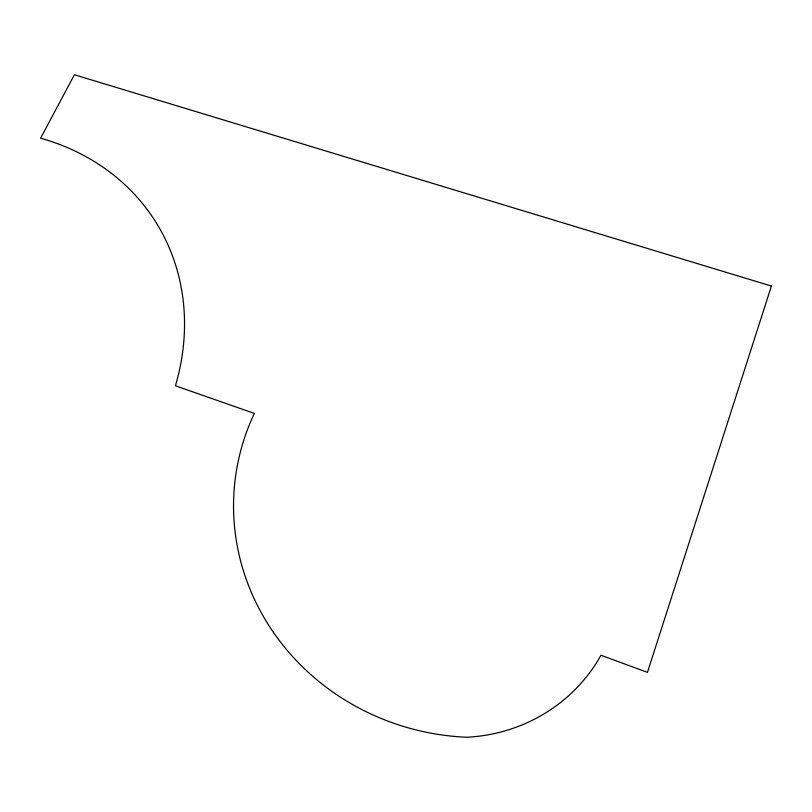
<?xml version="1.0" encoding="UTF-8"?>
<svg xmlns="http://www.w3.org/2000/svg" width="812" height="812" viewBox="0 0 812 812"><rect width="100%" height="100%" fill="white"/><g stroke="black" fill="none" stroke-linecap="round" stroke-linejoin="round"><path stroke-width="1.22" d="M771.4 286.047L647.458 672.377L600.981 655.233A164.866 159.172 12.6 0 1 466.809 737.245A240.697 227.908 7.8 0 1 254.349 413.42L175.443 385.791A250.644 214.845 -31.6 0 0 40.6 138.202L74.42 74.755L771.4 286.047"/></g></svg>
